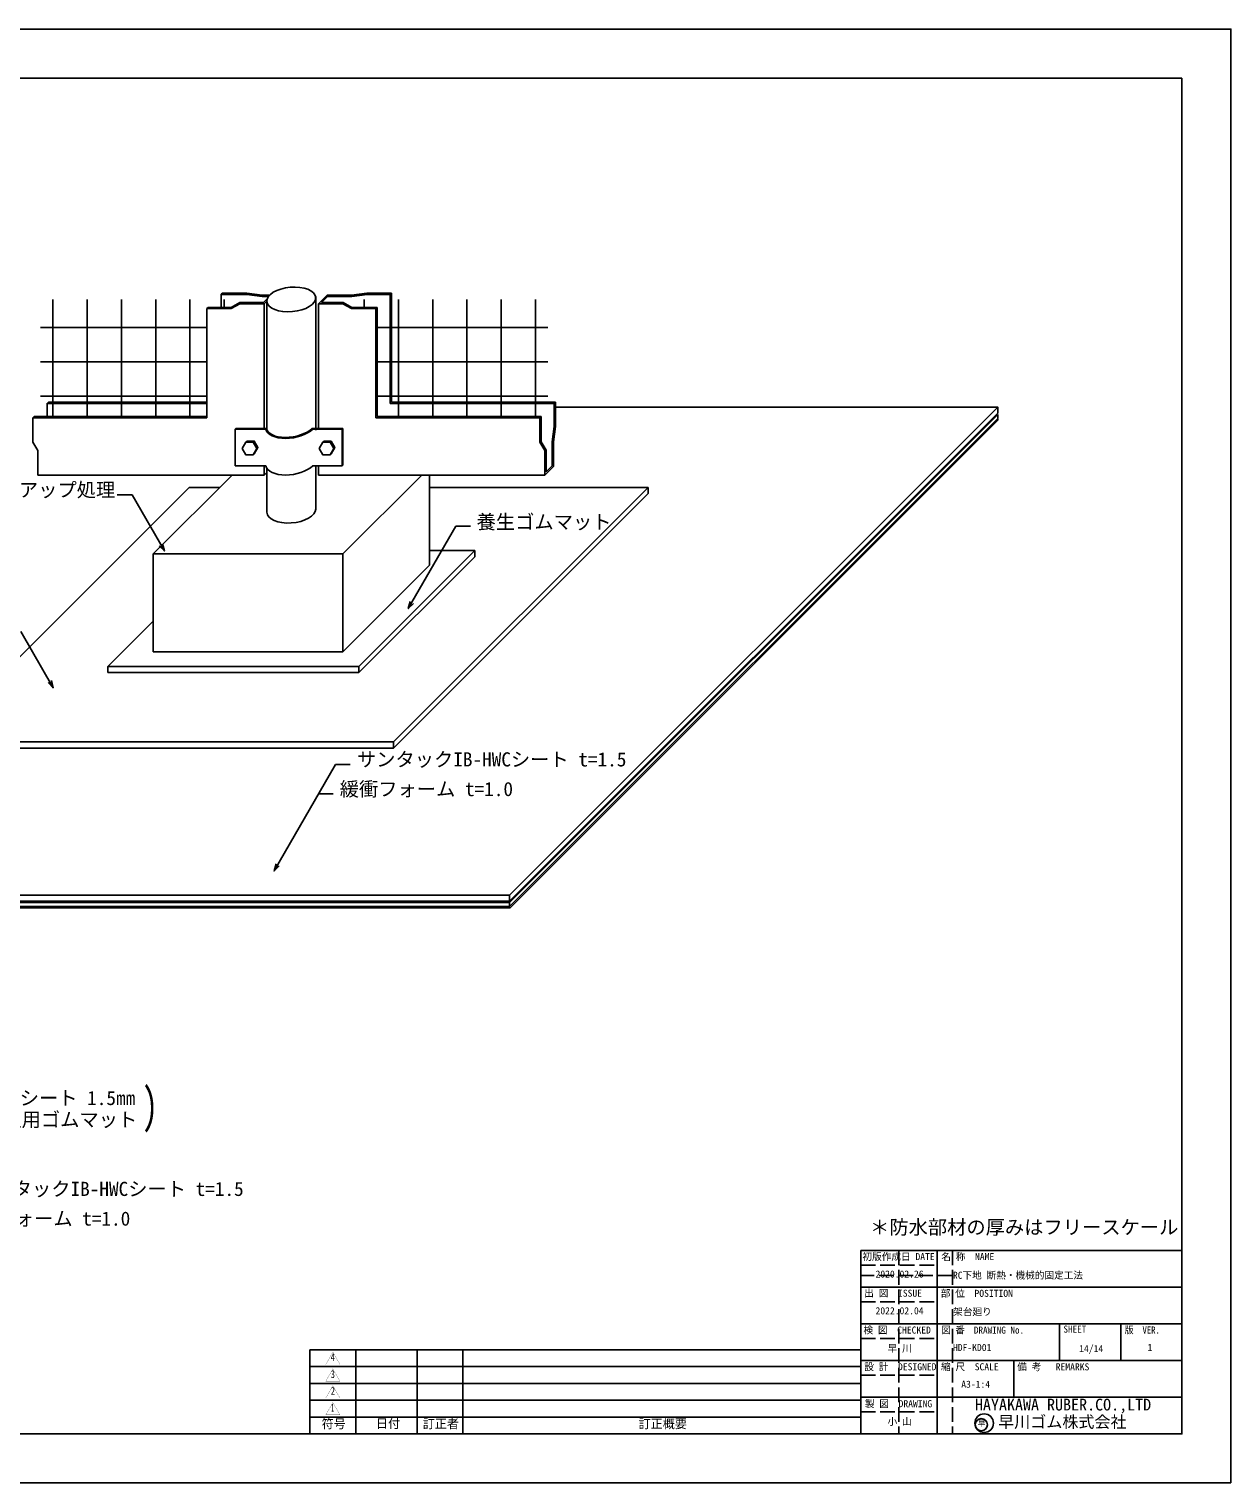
# Model space of a CAD drawing. Units: millimetres, scale not verified. Extents: x -840 to 5880, y -594 to 4158.
# Drawn here: x 1952 to 5880, y -594 to 4158 of the extents above; entities that cross this region are included whole.
import ezdxf
from ezdxf.enums import TextEntityAlignment as Align

# ---------------------------------------------------------------- set-up
doc = ezdxf.new("R2010")
doc.units = ezdxf.units.MM
doc.header["$LTSCALE"] = 4
doc.linetypes.add('DASHED3', pattern=[4, 3, -1])
for name, color, linetype in [('0-0_0', 7, 'Continuous'), ('0-1_IBｼｰﾄ', 7, 'Continuous'), ('0-2_仮想線', 1, 'DASHED3'), ('0-3_図面枠', 7, 'Continuous'), ('0-4_増張りシート', 7, 'Continuous'), ('0-5_実線', 7, 'Continuous'), ('0-6_寸法線', 7, 'Continuous'), ('0-7_文字', 5, 'Continuous'), ('0-9_緩衝フォーム', 7, 'Continuous'), ('0-A_表題欄', 7, 'Continuous'), ('0-B_躯体', 7, 'Continuous'), ('0-C_輪郭線', 2, 'Continuous'), ('0-D_鋼材(受け鋼板)', 4, 'Continuous')]:
    doc.layers.add(name, color=color, linetype=linetype)
doc.styles.add('MS Gothic', font='')
doc.styles.get('MS Gothic').set_extended_font_data('MS Gothic')

# ---------------------------------------------------------------- blocks, each defined once
blk = doc.blocks.new('表題欄(建築)')
at = {"layer": '0-2_仮想線'}
for p, q in [((31.25, 150), (31.25, 0)), ((75, 150), (75, 0)), ((0, 138), (62.5, 138)), ((75, 129.375), (0, 129.375)), ((0, 108), (62.5, 108)), ((0, 78), (62.5, 78)), ((0, 48), (62.5, 48)), ((0, 18), (62.5, 18))]:
    blk.add_line(p, q, dxfattribs=at)
at = {"layer": '0-A_表題欄'}
for p, q in [((0, 150), (262.5, 150)), ((0, 0), (0, 150)), ((62.5, 150), (62.5, 0)), ((262.5, 150), (262.5, 0)), ((0, 120), (62.5, 120)), ((0, 120), (262.5, 120)), ((0, 90), (262.5, 90)), ((162.5, 90), (162.5, 60)), ((212.5, 90), (212.5, 60)), ((0, 60), (262.5, 60)), ((125, 60), (125, 30)), ((0, 30), (262.5, 30))]:
    blk.add_line(p, q, dxfattribs=at)
blk.add_lwpolyline([(0, 150), (0, 0), (262.5, 0)], dxfattribs=at)
for centre, radius in [((100.891, 8.795), 7.598), ((98.573, 7.58), 4.974)]:
    blk.add_circle(centre, radius, dxfattribs=at)
at = {"layer": '0-A_表題欄', "style": 'MS Gothic'}
for s, height, p in [('初版作成日 DATE', 5.773, (1.438, 140.3)), ('名 称  NAME', 5.773, (65.887, 140.3)), ('出 図  ISSUE', 5.773, (2.929, 110.421)), ('部 位  POSITION', 5.773, (65.438, 110.3)), ('検 図  CHECKED', 5.773, (2.296, 80.3)), ('設 計  DESIGNED', 5.773, (2.968, 50.3)), ('縮 尺  SCALE', 5.773, (65.633, 50.3)), ('備 考   REMARKS', 5.773, (127.877, 50.239)), ('製 図  DRAWING', 5.773, (3.418, 20.117)), ('HAYAKAWA RUBER.CO.,LTD', 9.621, (93.337, 16.303)), ('早川ゴム株式会社', 9.621, (112.256, 2.235))]:
    blk.add_text(s, height=height, dxfattribs=at).set_placement(p, align=Align.BOTTOM_LEFT)
for s, height, width, p in [('図 番  DRAWING No.', 5.773, 0.95, (65.956, 80.269)), ('SHEET', 5.773, 0.95, (165.658, 81.061)), ('版\u3000VER.', 5.773, 0.9, (215.722, 80.33)), ('早', 4.99, 0.9, (95.598, 4.671))]:
    blk.add_text(s, height=height, dxfattribs=dict(at, width=width)).set_placement(p, align=Align.BOTTOM_LEFT)
blk = doc.blocks.new('囲い文字1')
at = {"layer": '0-7_文字'}
for points in [[(-4.659, -51.926), (-5.005, -52.126), (1.868, -40.622), (1.868, -40.222)], [(1.868, -40.622), (1.868, -40.222), (8.395, -51.926), (8.741, -52.126)], [(8.395, -51.926), (8.741, -52.126), (-4.659, -51.926), (-5.005, -52.126)]]:
    blk.add_solid(points, dxfattribs=at)
at = {"layer": '0-7_文字', "style": 'MS Gothic', "width": 0.4}
blk.add_text('1', height=7.312, dxfattribs=at).set_placement((0.363, -51.147), align=Align.BOTTOM_LEFT)
blk = doc.blocks.new('U69')
at = {"layer": '0-0_0', "xscale": 3.446988, "yscale": 3.446988}
blk.add_blockref('囲い文字1', (16.655, 139.333), dxfattribs=at)
blk = doc.blocks.new('囲い文字2')
at = {"layer": '0-7_文字'}
for points in [[(-33.503, 62.631), (-33.849, 62.431), (-26.976, 73.935), (-26.976, 74.335)], [(-26.976, 73.935), (-26.976, 74.335), (-20.45, 62.631), (-20.103, 62.431)], [(-20.45, 62.631), (-20.103, 62.431), (-33.503, 62.631), (-33.849, 62.431)]]:
    blk.add_solid(points, dxfattribs=at)
at = {"layer": '0-7_文字', "style": 'MS Gothic', "width": 0.8}
blk.add_text('2', height=7.312, dxfattribs=at).set_placement((-28.982, 63.41), align=Align.BOTTOM_LEFT)
blk = doc.blocks.new('U70')
at = {"layer": '0-0_0', "xscale": 3.446988, "yscale": 3.446988}
blk.add_blockref('囲い文字2', (116.081, -255.544), dxfattribs=at)
blk = doc.blocks.new('囲い文字3')
at = {"layer": '0-7_文字'}
for points in [[(-16.61, 28.999), (-16.957, 28.799), (-10.084, 40.303), (-10.084, 40.703)], [(-3.557, 28.999), (-3.211, 28.799), (-16.61, 28.999), (-16.957, 28.799)], [(-10.084, 40.303), (-10.084, 40.703), (-3.557, 28.999), (-3.211, 28.799)]]:
    blk.add_solid(points, dxfattribs=at)
at = {"layer": '0-7_文字', "style": 'MS Gothic', "width": 0.8}
blk.add_text('3', height=7.312, dxfattribs=at).set_placement((-12.128, 29.778), align=Align.BOTTOM_LEFT)
blk = doc.blocks.new('U71')
at = {"layer": '0-0_0', "xscale": 3.446988, "yscale": 3.446988}
blk.add_blockref('囲い文字3', (57.853, -139.615), dxfattribs=at)
blk = doc.blocks.new('囲い文字4')
at = {"layer": '0-7_文字'}
for points in [[(-17.85, 21.351), (-18.196, 21.151), (-11.323, 32.655), (-11.323, 33.055)], [(-11.323, 32.655), (-11.323, 33.055), (-4.797, 21.351), (-4.45, 21.151)], [(-4.797, 21.351), (-4.45, 21.151), (-17.85, 21.351), (-18.196, 21.151)]]:
    blk.add_solid(points, dxfattribs=at)
at = {"layer": '0-7_文字', "style": 'MS Gothic', "width": 0.85}
blk.add_text('4', height=7.312, dxfattribs=at).set_placement((-13.484, 22.13), align=Align.BOTTOM_LEFT)
blk = doc.blocks.new('U72')
at = {"layer": '0-0_0', "xscale": 3.446988, "yscale": 3.446988}
blk.add_blockref('囲い文字4', (62.126, -113.252), dxfattribs=at)

msp = doc.modelspace()

# ---------------------------------------------------------------- linework, layer by layer
at = {"layer": '0-1_IBｼｰﾄ'}
msp.add_line((1109.752, 1307.293), (3522.562, 1307.293), dxfattribs=at)
for points in [[(3672.085, 2922.526), (5117.795, 2922.526), (3522.562, 1327.293)], [(5117.795, 2922.526), (5117.795, 2902.526), (3522.562, 1307.293)], [(1109.752, 1327.293), (3522.562, 1327.293), (3522.562, 1307.293)]]:
    msp.add_lwpolyline(points, dxfattribs=at)
at = {"layer": '0-3_図面枠'}
msp.add_lwpolyline([(5880, -594), (5880, 4158), (-840, 4158), (-840, -594)], close=True, dxfattribs=at)
at = {"layer": '0-4_増張りシート'}
for p, q in [((1643.394, 1828.126), (2474.952, 2659.683)), ((2574.952, 2659.683), (2474.952, 2659.683)), ((3143.394, 1828.126), (3974.952, 2659.683)), ((3143.394, 1808.126), (3974.952, 2639.683)), ((3974.952, 2659.683), (3260.594, 2659.683)), ((3974.952, 2659.683), (3974.952, 2639.683)), ((3143.394, 1828.126), (1643.394, 1828.126)), ((3143.394, 1808.126), (1643.394, 1808.126)), ((3143.394, 1828.126), (3143.394, 1808.126))]:
    msp.add_line(p, q, dxfattribs=at)
at = {"layer": '0-5_実線'}
for p, q in [((3029.668, 2074.4), (3408.678, 2453.409)), ((3029.668, 2054.4), (3408.678, 2433.409)), ((3408.678, 2453.409), (3260.594, 2453.409)), ((3408.678, 2453.409), (3408.678, 2433.409)), ((2209.668, 2074.4), (2357.752, 2222.483)), ((3029.668, 2074.4), (2209.668, 2074.4)), ((2209.668, 2074.4), (2209.668, 2054.4)), ((3029.668, 2054.4), (2209.668, 2054.4)), ((3029.668, 2074.4), (3029.668, 2054.4))]:
    msp.add_line(p, q, dxfattribs=at)
at = {"layer": '0-6_寸法線'}
for p, q in [((2288.532, 2635.803), (2240.532, 2635.803)), ((2394.598, 2452.09), (2288.532, 2635.803)), ((3191.173, 2263.905), (3346.358, 2532.696)), ((3346.358, 2532.696), (3394.358, 2532.696)), ((2031.348, 2005.072), (1925.282, 2188.785)), ((2898.202, 1658.021), (2946.202, 1658.021))]:
    msp.add_line(p, q, dxfattribs=at)
for points in [[(2377.628, 2469.061), (2394.598, 2452.09), (2388.387, 2475.272)], [(3208.144, 2280.875), (3191.173, 2263.905), (3197.385, 2287.087)], [(2014.377, 2022.043), (2031.348, 2005.072), (2025.136, 2028.254)], [(2752.942, 1406.42), (2953.627, 1754.021), (3001.627, 1754.021)], [(2769.912, 1423.39), (2752.942, 1406.42), (2759.154, 1429.602)]]:
    msp.add_lwpolyline(points, dxfattribs=at)
at = {"layer": '0-9_緩衝フォーム'}
for p, q in [((5117.795, 2898.526), (3522.562, 1303.293)), ((5117.795, 2885.193), (3522.562, 1289.96)), ((5117.795, 2898.526), (5117.795, 2885.193)), ((1109.752, 1303.293), (3522.562, 1303.293)), ((1109.752, 1289.96), (3522.562, 1289.96)), ((3522.562, 1303.293), (3522.562, 1289.96))]:
    msp.add_line(p, q, dxfattribs=at)
at = {"layer": '0-A_表題欄'}
for p, q in [((2870, -159), (4670, -159)), ((2870, -434), (2870, -159)), ((3020, -434), (3020, -159)), ((3220, -434), (3220, -159)), ((3370, -434), (3370, -159)), ((4670, -434), (4670, -159)), ((2870, -214), (4670, -214)), ((2870, -269), (4670, -269)), ((2870, -324), (4670, -324)), ((2870, -379), (4670, -379)), ((2870, -434), (4670, -434))]:
    msp.add_line(p, q, dxfattribs=at)
at = {"layer": '0-B_躯体'}
for p, q in [((5120.623, 2882.364), (3524.219, 1285.96)), ((2357.752, 2442.483), (2615.41, 2700.141)), ((3260.594, 2700.141), (3260.594, 2405.326)), ((2357.752, 2442.483), (2357.752, 2122.483)), ((2977.752, 2442.483), (2977.752, 2122.483)), ((1109.752, 1285.96), (3524.219, 1285.96))]:
    msp.add_line(p, q, dxfattribs=at)
for points in [[(2357.752, 2442.483), (2977.752, 2442.483), (3235.41, 2700.141)], [(2357.752, 2122.483), (2977.752, 2122.483), (3260.594, 2405.326)]]:
    msp.add_lwpolyline(points, dxfattribs=at)
at = {"layer": '0-C_輪郭線'}
msp.add_lwpolyline([(5720, 3998), (-680, 3998), (-680, -434), (5720, -434)], close=True, dxfattribs=at)
at = {"layer": '0-D_鋼材(受け鋼板)'}
for p, q in [((2579.448, 3290.81), (2583.69, 3295.053)), ((2579.448, 3290.81), (2579.448, 3248.384)), ((2663.69, 3290.81), (2579.448, 3290.81)), ((2663.69, 3295.053), (2583.69, 3295.053)), ((2714.031, 3288.425), (2663.69, 3295.053)), ((2738.662, 3288.425), (2714.031, 3288.425)), ((2888.263, 3284.585), (2888.263, 3274.164)), ((2888.945, 3279.507), (2888.942, 2847.306)), ((2897.855, 3260.141), (2926.139, 3288.425)), ((2926.139, 3288.425), (3006.139, 3288.425)), ((3006.139, 3288.425), (3056.479, 3295.053)), ((3006.693, 3284.219), (3057.033, 3290.846)), ((3056.479, 3295.053), (3136.479, 3295.053)), ((3132.237, 3290.81), (3136.479, 3295.053)), ((3136.479, 3295.053), (3136.479, 2938.766)), ((2532.779, 3244.141), (2537.021, 3248.384)), ((2612.779, 3244.141), (2532.779, 3244.141)), ((2532.779, 3244.141), (2532.779, 2887.854)), ((2612.779, 3248.384), (2537.021, 3248.384)), ((2640.491, 3260.141), (2612.779, 3244.141)), ((2720.491, 3260.141), (2640.491, 3260.141)), ((2718.734, 3264.384), (2730.698, 3276.348)), ((2720.491, 3260.141), (2720.491, 2852.768)), ((2897.855, 3260.141), (2977.855, 3260.141)), ((2897.855, 3260.141), (2897.855, 2852.768)), ((2908.097, 3264.384), (2978.991, 3264.384)), ((2977.855, 3260.141), (3005.567, 3244.141)), ((2978.991, 3264.384), (3006.704, 3248.384)), ((3005.567, 3244.141), (3085.567, 3244.141)), ((3006.704, 3248.384), (3089.81, 3248.384)), ((3085.567, 3244.141), (3089.81, 3248.384)), ((3085.567, 3244.141), (3085.567, 2887.854)), ((3089.81, 3248.384), (3089.81, 2892.097)), ((2011.161, 2892.097), (2011.161, 2934.523)), ((2532.779, 2938.766), (2015.403, 2938.766)), ((3132.237, 2934.523), (3668.524, 2934.523)), ((3136.479, 2938.766), (3672.766, 2938.766)), ((3668.524, 2934.523), (3672.766, 2938.766)), ((3668.524, 2859.044), (3668.524, 2934.523)), ((3672.766, 2858.766), (3672.766, 2938.766)), ((1964.491, 2887.854), (1968.734, 2892.097)), ((1964.491, 2807.854), (1964.491, 2887.854)), ((2532.779, 2887.854), (1964.491, 2887.854)), ((2532.779, 2892.097), (1968.734, 2892.097)), ((3085.567, 2887.854), (3621.855, 2887.854)), ((3089.81, 2892.097), (3626.097, 2892.097)), ((3621.855, 2887.854), (3626.097, 2892.097)), ((3621.855, 2807.854), (3621.855, 2887.854)), ((3626.097, 2808.991), (3626.097, 2892.097)), ((3666.139, 2808.425), (3672.766, 2858.766)), ((1980.491, 2780.141), (1964.491, 2807.854)), ((2660.352, 2808.008), (2663.747, 2811.402)), ((2684.35, 2808.008), (2687.744, 2811.402)), ((2911.783, 2808.008), (2915.177, 2811.402)), ((2935.781, 2808.008), (2939.175, 2811.402)), ((3637.855, 2780.141), (3621.855, 2807.854)), ((3666.139, 2728.425), (3666.139, 2808.425)), ((1980.491, 2700.141), (1980.491, 2780.141)), ((2684.35, 2766.442), (2687.744, 2769.836)), ((2696.349, 2787.225), (2699.743, 2790.619)), ((2935.781, 2766.442), (2939.175, 2769.836)), ((2947.78, 2787.225), (2951.174, 2790.619)), ((3637.855, 2700.141), (3637.855, 2780.141)), ((2720.491, 2730.619), (2720.491, 2700.141)), ((2720.491, 2700.141), (2729.401, 2709.051)), ((2729.401, 2722.438), (2729.401, 2578.68)), ((2888.945, 2730.619), (2888.945, 2589.129)), ((2897.855, 2730.619), (2897.855, 2700.141)), ((3637.855, 2700.141), (3666.139, 2728.425)), ((3642.097, 2710.384), (3661.896, 2730.183)), ((2720.491, 2700.141), (1980.491, 2700.141)), ((2897.855, 2700.141), (3637.855, 2700.141))]:
    msp.add_line(p, q, dxfattribs=at)
at = {"layer": '0-D_鋼材(受け鋼板)', "color": 7}
for p, q in [((2029.947, 3274.283), (2029.947, 2892.097)), ((2141.947, 3274.283), (2141.947, 2892.097)), ((2253.947, 3274.283), (2253.947, 2892.097)), ((2365.947, 3274.283), (2365.947, 2892.097)), ((2477.947, 3274.283), (2477.947, 2892.097)), ((2589.947, 3274.283), (2589.947, 3248.384)), ((3047.31, 3274.283), (3047.31, 3248.384)), ((3159.31, 3274.283), (3159.31, 2892.097)), ((3271.31, 3274.283), (3271.31, 2892.097)), ((3383.31, 3274.283), (3383.31, 2892.097)), ((3495.31, 3274.283), (3495.31, 2892.097)), ((3607.31, 3274.283), (3607.31, 2892.097)), ((2532.779, 3182.283), (1989.947, 3182.283)), ((3089.81, 3182.283), (3647.31, 3182.283)), ((2532.779, 3070.283), (1989.947, 3070.283)), ((3089.81, 3070.283), (3647.31, 3070.283)), ((2532.779, 2958.283), (1989.947, 2958.283)), ((3089.81, 2958.283), (3647.31, 2958.283))]:
    msp.add_line(p, q, dxfattribs=at)
at = {"layer": '0-D_鋼材(受け鋼板)', "color": 3}
for p, q in [((2625.745, 2850.619), (2627.895, 2852.768)), ((2728.402, 2852.768), (2627.895, 2852.768)), ((2877.407, 2852.768), (2977.168, 2852.768)), ((2975.018, 2850.619), (2977.168, 2852.768)), ((2977.168, 2852.768), (2977.168, 2732.768)), ((2725.745, 2730.619), (2625.745, 2730.619))]:
    msp.add_line(p, q, dxfattribs=at)
at = {"layer": '0-D_鋼材(受け鋼板)'}
for points in [[(2734.996, 3284.183), (2714.031, 3284.183), (2663.69, 3290.81)], [(2908.097, 3264.384), (2927.896, 3284.183), (3006.139, 3284.183)], [(3056.479, 3290.81), (3132.237, 3290.81), (3132.237, 2934.523)], [(2718.734, 3264.384), (2640.491, 3264.384), (2612.779, 3248.384)], [(2720.491, 3260.141), (2729.401, 3269.051), (2729.401, 2847.348)], [(2532.779, 2934.523), (2011.161, 2934.523), (2015.403, 2938.766)], [(3661.896, 2730.183), (3661.896, 2808.703), (3668.524, 2859.044)], [(2687.744, 2769.836), (2699.743, 2790.619), (2687.744, 2811.402), (2663.747, 2811.402)], [(2939.175, 2769.836), (2951.174, 2790.619), (2939.175, 2811.402), (2915.177, 2811.402)], [(3642.097, 2710.384), (3642.097, 2781.278), (3626.097, 2808.991)]]:
    msp.add_lwpolyline(points, dxfattribs=at)
at = {"layer": '0-D_鋼材(受け鋼板)', "color": 3}
for points in [[(2725.745, 2850.619), (2625.745, 2850.619), (2625.745, 2730.619)], [(2879.335, 2850.619), (2975.018, 2850.619), (2975.018, 2730.619)], [(2879.335, 2730.619), (2975.018, 2730.619), (2977.168, 2732.768)]]:
    msp.add_lwpolyline(points, dxfattribs=at)
at = {"layer": '0-D_鋼材(受け鋼板)'}
for points in [[(2648.353, 2787.225), (2660.352, 2766.442), (2684.35, 2766.442), (2696.349, 2787.225), (2684.35, 2808.008), (2660.352, 2808.008)], [(2899.784, 2787.225), (2911.783, 2766.442), (2935.781, 2766.442), (2947.78, 2787.225), (2935.781, 2808.008), (2911.783, 2808.008)]]:
    msp.add_lwpolyline(points, close=True, dxfattribs=at)
msp.add_ellipse((2809.173, 3274.283), major_axis=(-79.696, -6.972), ratio=0.5, dxfattribs=at)
at = {"layer": '0-D_鋼材(受け鋼板)', "color": 3}
for centre, major_axis, ratio, start_param, end_param in [((2809.173, 2866.911), (-80.754, -14.239), 0.512195, 6.28084074, 8.76402289), ((2809.173, 2866.911), (-83.748, -14.767), 0.529633, 0.03458026, 2.46425019), ((2809.173, 2746.911), (-83.748, -14.767), 0.529633, 0.03458026, 2.46425019)]:
    msp.add_ellipse(centre, major_axis=major_axis, ratio=ratio, start_param=start_param, end_param=end_param, dxfattribs=at)
at = {"layer": '0-D_鋼材(受け鋼板)'}
msp.add_ellipse((2809.173, 2583.905), major_axis=(-79.696, -6.972), ratio=0.5, start_param=6.23946885, end_param=9.3810615, dxfattribs=at)

# ---------------------------------------------------------------- block references
at = {"layer": '0-A_表題欄', "xscale": 4, "yscale": 4}
msp.add_blockref('表題欄(建築)', (4670, -434.001), dxfattribs=at)
at = {"layer": '0-A_表題欄'}
for name, p in [('U72', (2921.906, -166.5)), ('U71', (2921.906, -221.5)), ('U70', (2921.906, -276.5)), ('U69', (2921.906, -331.5))]:
    msp.add_blockref(name, p, dxfattribs=at)

# ---------------------------------------------------------------- texts
at = {"layer": '0-7_文字', "color": 7, "style": 'MS Gothic'}
for s, p in [('架台ジャッキアップ処理', (1540.868, 2615.089)), ('養生ゴムマット', (3414.713, 2510.276)), ('サンタックIB-HWCシート t=1.5', (3023.445, 1734.037)), ('緩衝フォーム t=1.0', (2967.289, 1637.063)), ('サンタックIBシート 1.5㎜', (1543.689, 627.192)), ('もしくは養生用ゴムマット', (1549.78, 556.756)), ('サンタックIB-HWCシート t=1.5', (1772.591, 330.107)), ('緩衝フォーム t=1.0', (1716.435, 233.133)), ('＊防水部材の厚みはフリースケール', (4700.528, 204.957))]:
    msp.add_text(s, height=46.18, dxfattribs=at).set_placement(p, align=Align.BOTTOM_LEFT)
at = {"layer": '0-7_文字', "color": 7, "style": 'MS Gothic', "width": 0.65}
msp.add_text('(\u3000\u3000\u3000\u3000\u3000\u3000 \u3000)', height=115.5, dxfattribs=at).set_placement((1503.046, 547.071), align=Align.BOTTOM_LEFT)
at = {"layer": '0-A_表題欄', "style": 'MS Gothic'}
for s, height, p in [('2020.02.26', 23.09, (4718.492, 70.243)), ('RC下地 断熱・機械的固定工法', 23.09, (4971.474, 66.346)), ('2022.02.04', 23.09, (4718.492, -49.757)), ('架台廻り', 23.09, (4972.326, -52.801)), ('早 川', 23.09, (4757.843, -172.681)), ('HDF-KD01', 23.09, (4971.474, -169.755)), ('14/14', 23.09, (5384.046, -173.41)), ('1', 23.09, (5607.449, -169.757)), ('A3-1:4', 23.09, (4998.706, -289.757)), ('小 山', 23.09, (4757.964, -411.828)), ('符号', 28.86, (2908.376, -424.013)), ('日付', 28.86, (3085.964, -423.251)), ('訂正者', 28.86, (3238.883, -423.937)), ('訂正概要', 28.86, (3944.391, -424.013))]:
    msp.add_text(s, height=height, dxfattribs=at).set_placement(p, align=Align.BOTTOM_LEFT)

doc.saveas('drawing.dxf')
